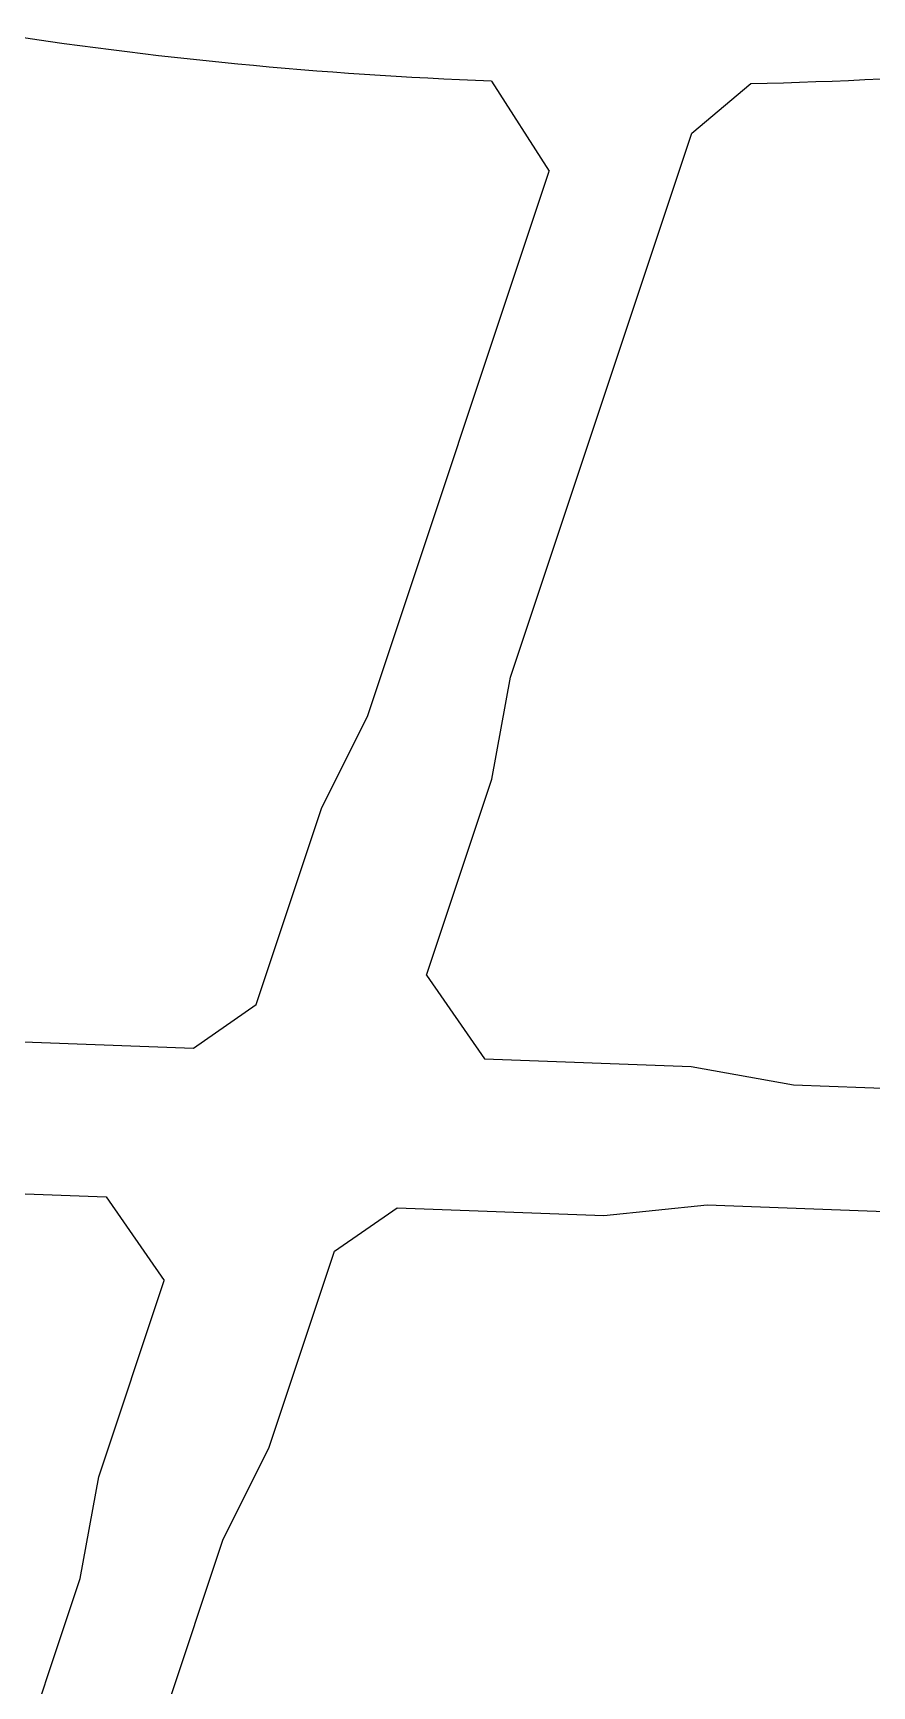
# Model space of a CAD drawing. Extents: x 0 to 558779, y 0 to 2762081.
# Drawn here: x 520255.3 to 520459.3, y 2758100.9 to 2758503.3 of the extents above; entities that cross this region are included whole.
import ezdxf

# ---------------------------------------------------------------- set-up
doc = ezdxf.new("R2010")
doc.units = 0
doc.header["$LTSCALE"] = 20
doc.layers.add('RD-红线', color=230, linetype='Continuous')

msp = doc.modelspace()

# ---------------------------------------------------------------- linework, layer by layer
at = {"layer": 'RD-红线'}
msp.add_lwpolyline([(520366.734, 2758491.557, -0.0291309), (520243.669, 2758503.5, -0.0045103), (520224.767, 2758506.629)], format="xyb", dxfattribs=at)
for points in [[(520366.734, 2758491.557), (520380.786, 2758469.673)], [(520415.478, 2758478.903), (520429.829, 2758491.003)], [(520350.924, 2758273.932), (520366.817, 2758321.669), (520371.394, 2758346.495), (520415.478, 2758478.903)], [(520309.545, 2758266.777), (520325.438, 2758314.514), (520336.656, 2758337.128), (520380.786, 2758469.673)], [(520350.924, 2758273.932), (520365.053, 2758253.546)], [(520294.261, 2758256.184), (520309.545, 2758266.777)], [(520157.201, 2758261.29), (520294.261, 2758256.184)], [(520365.053, 2758253.546), (520415.332, 2758251.673), (520440.184, 2758247.245), (520492.267, 2758245.304)], [(520130.935, 2758225.243), (520273.037, 2758219.949)], [(520273.037, 2758219.949), (520287.167, 2758199.563)], [(520328.546, 2758206.719), (520343.829, 2758217.311)], [(520343.829, 2758217.311), (520394.108, 2758215.438), (520419.221, 2758218.005), (520477.6, 2758215.83)], [(520232.883, 2757930.472), (520301.434, 2758136.367), (520312.652, 2758158.981), (520328.546, 2758206.719)], [(520198.792, 2757923.046), (520198.824, 2757923.143), (520266.696, 2758127.001), (520271.273, 2758151.826), (520287.167, 2758199.563)]]:
    msp.add_lwpolyline(points, dxfattribs=at)
msp.add_arc((520407.611, 2759552.77), 1062, 271.198768, 278.039899, dxfattribs=at)

doc.saveas('drawing.dxf')
